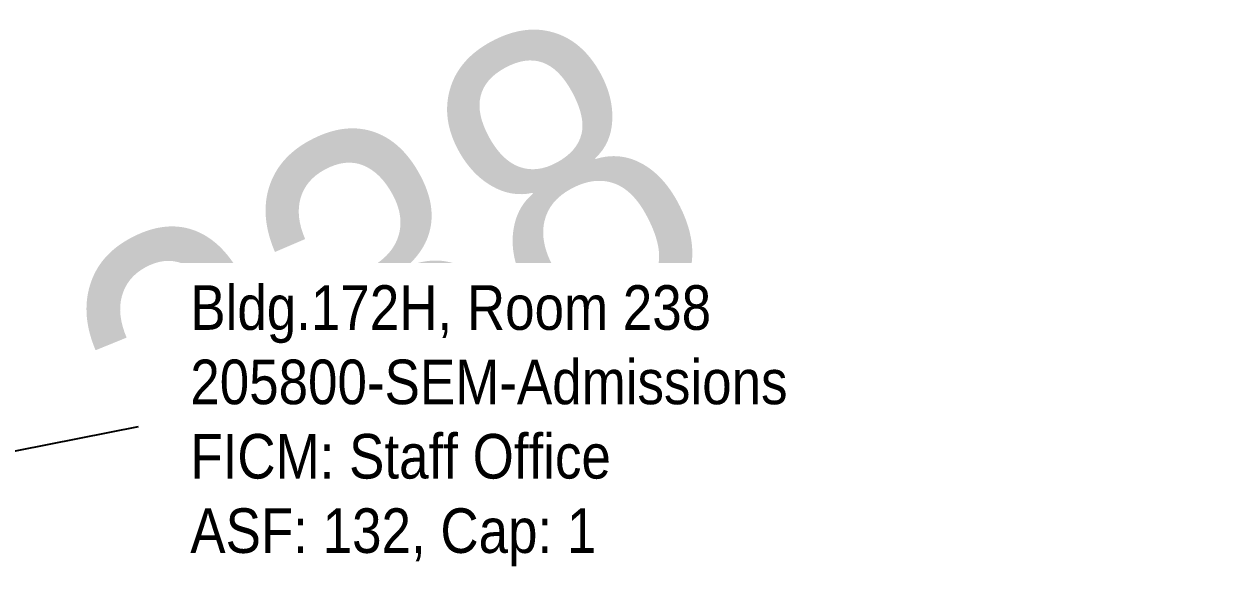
# Model space of a CAD drawing. Header units: inches. Extents: x 69230737 to 69232197, y 27661778 to 27663538.
# Drawn here: x 69232009 to 69232197.3, y 27662219.4 to 27662306.8 of the extents above; entities that cross this region are included whole.
import ezdxf
from ezdxf.enums import TextEntityAlignment as Align

# ---------------------------------------------------------------- set-up
doc = ezdxf.new("R2010")
doc.units = ezdxf.units.IN
doc.header["$LTSCALE"] = 100
doc.header["$MEASUREMENT"] = 0
doc.layers.add('A-IDEN-VNUM', color=4, linetype='CONTINUOUS')
doc.layers.add('Rooms-Information', color=7, linetype='CONTINUOUS')
doc.styles.add('CP_ROOMVNUMBER', font='arial.ttf', dxfattribs={"width": 0.85, "height": 0.075})

msp = doc.modelspace()

# ---------------------------------------------------------------- linework, layer by layer
at = {"layer": 'A-IDEN-VNUM'}
msp.add_lwpolyline([(69232027.13, 27662242.94), (69231950.63, 27662227.83)], dxfattribs=at)

# ---------------------------------------------------------------- texts
at = {"layer": 'A-IDEN-VNUM', "lineweight": -3, "style": 'CP_ROOMVNUMBER', "width": 0.85}
msp.add_text('238', height=49.5, rotation=28.5724, dxfattribs=at).set_placement((69232066.64, 27662266), align=Align.MIDDLE_CENTER)

# ---------------------------------------------------------------- next in the draw order: texts
at = {"layer": 'Rooms-Information', "insert": (69232035.41, 27662220.81), "char_height": 7.0714, "width": 158.4, "attachment_point": 7, "style": 'CP_ROOMVNUMBER', "bg_fill": 3, "box_fill_scale": 1.5, "bg_fill_color": 256, "bg_fill_true_color": 13158600, "bg_fill_transparency": 0}
msp.add_mtext('Bldg.172H, Room 238^M^J205800-SEM-Admissions^M^JFICM: Staff Office^M^JASF: 132, Cap: 1', dxfattribs=at)

doc.saveas('drawing.dxf')
